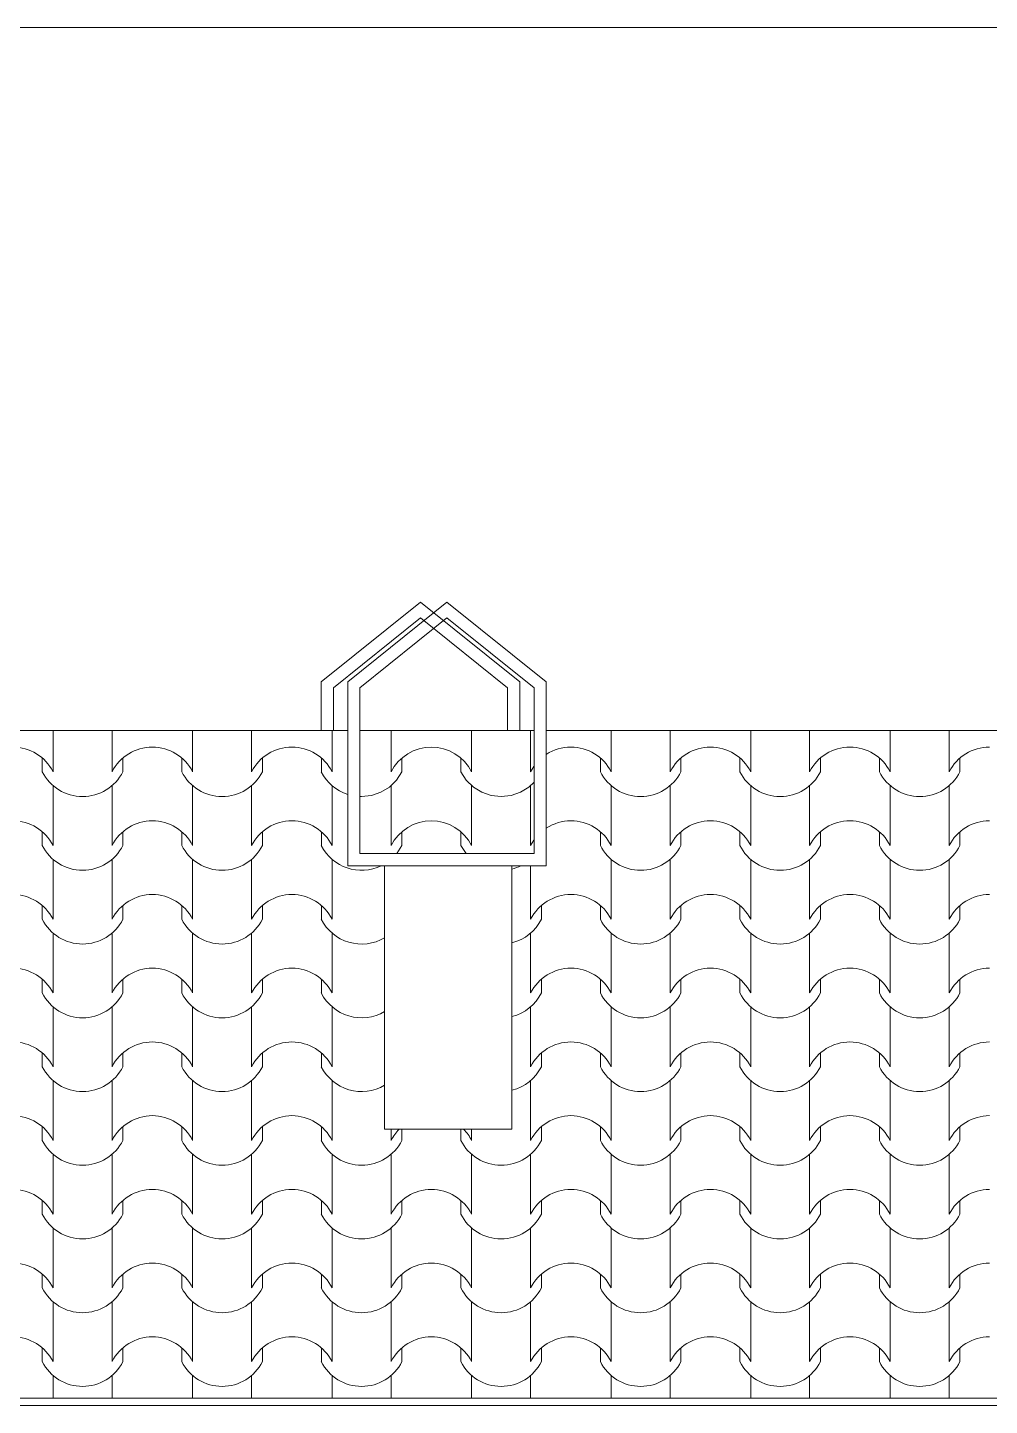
# Model space of a CAD drawing. Header units: millimetres. Extents: x 2791058 to 2855058, y -67651 to -18651.
# Drawn here: x 2823180 to 2827102, y -24270 to -18651 of the extents above; entities that cross this region are included whole.
import ezdxf

# ---------------------------------------------------------------- set-up
doc = ezdxf.new("R2010")
doc.units = ezdxf.units.MM
doc.header["$MEASUREMENT"] = 0
doc.layers.add('Shell - Roof_Pen_No__21', color=7, linetype='Continuous', lineweight=0)
doc.layers.add('Structural - Bearing_Pen_No__1', color=7, linetype='Continuous', lineweight=0)
doc.layers.add('Structural - Bearing_Pen_No__62', color=7, linetype='Continuous', lineweight=0, true_color=0xaaaaaa)

# ---------------------------------------------------------------- blocks, each defined once
blk = doc.blocks.new('*X4', base_point=(2247653.8, -76425))
at = {"layer": 'Structural - Bearing_Pen_No__62', "color": 253, "linetype": 'Continuous', "lineweight": 0, "true_color": 0xaaaaaa}
for p, q in [((2823283.9, -21517.9), (2823283.9, -21564.4)), ((2823524.4, -21517.9), (2823524.4, -21564.4)), ((2823852.9, -21517.9), (2823852.9, -21564.4)), ((2824093.4, -21517.9), (2824093.4, -21564.4)), ((2824421.9, -21517.9), (2824421.9, -21564.4)), ((2825559.8, -21517.9), (2825559.8, -21564.4)), ((2825800.3, -21517.9), (2825800.3, -21564.4)), ((2826128.7, -21517.9), (2826128.7, -21564.4)), ((2826369.2, -21517.9), (2826369.2, -21564.4)), ((2826697.7, -21517.9), (2826697.7, -21564.4)), ((2826938.2, -21517.9), (2826938.2, -21564.4)), ((2823283.9, -21564.4), (2823283.9, -21686.3)), ((2823524.4, -21564.4), (2823524.4, -21686.3)), ((2823852.9, -21564.4), (2823852.9, -21686.3)), ((2824093.4, -21564.4), (2824093.4, -21686.3)), ((2824421.9, -21564.4), (2824421.9, -21686.3)), ((2825559.8, -21564.4), (2825559.8, -21686.3)), ((2825800.3, -21564.4), (2825800.3, -21686.3)), ((2826128.7, -21564.4), (2826128.7, -21686.3)), ((2826369.2, -21564.4), (2826369.2, -21686.3)), ((2826697.7, -21564.4), (2826697.7, -21686.3)), ((2826938.2, -21564.4), (2826938.2, -21686.3)), ((2823239.9, -21630.2), (2823239.9, -21686.3)), ((2823568.4, -21630.2), (2823568.4, -21686.3)), ((2823808.9, -21630.2), (2823808.9, -21686.3)), ((2824137.4, -21630.2), (2824137.4, -21686.3)), ((2824377.9, -21630.2), (2824377.9, -21686.3)), ((2825515.8, -21630.2), (2825515.8, -21686.3)), ((2825844.3, -21630.2), (2825844.3, -21686.3)), ((2826084.7, -21630.2), (2826084.7, -21686.3)), ((2826413.2, -21630.2), (2826413.2, -21686.3)), ((2826653.7, -21630.2), (2826653.7, -21686.3)), ((2826982.2, -21630.2), (2826982.2, -21686.3)), ((2823283.9, -21743.1), (2823283.9, -21865)), ((2823524.4, -21743.1), (2823524.4, -21865)), ((2823852.9, -21743.1), (2823852.9, -21865)), ((2824093.4, -21743.1), (2824093.4, -21865)), ((2824421.9, -21743.1), (2824421.9, -21865)), ((2825559.8, -21743.1), (2825559.8, -21865)), ((2825800.3, -21743.1), (2825800.3, -21865)), ((2826128.7, -21743.1), (2826128.7, -21865)), ((2826369.2, -21743.1), (2826369.2, -21865)), ((2826697.7, -21743.1), (2826697.7, -21865)), ((2826938.2, -21743.1), (2826938.2, -21865)), ((2823283.9, -21865), (2823283.9, -21987)), ((2823524.4, -21865), (2823524.4, -21987)), ((2823852.9, -21865), (2823852.9, -21987)), ((2824093.4, -21865), (2824093.4, -21987)), ((2824421.9, -21865), (2824421.9, -21987)), ((2825559.8, -21865), (2825559.8, -21987)), ((2825800.3, -21865), (2825800.3, -21987)), ((2826128.7, -21865), (2826128.7, -21987)), ((2826369.2, -21865), (2826369.2, -21987)), ((2826697.7, -21865), (2826697.7, -21987)), ((2826938.2, -21865), (2826938.2, -21987)), ((2823239.9, -21930.9), (2823239.9, -21987)), ((2823568.4, -21930.9), (2823568.4, -21987)), ((2823808.9, -21930.9), (2823808.9, -21987)), ((2824137.4, -21930.9), (2824137.4, -21987)), ((2824377.9, -21930.9), (2824377.9, -21987)), ((2825515.8, -21930.9), (2825515.8, -21987)), ((2825844.3, -21930.9), (2825844.3, -21987)), ((2826084.7, -21930.9), (2826084.7, -21987)), ((2826413.2, -21930.9), (2826413.2, -21987)), ((2826653.7, -21930.9), (2826653.7, -21987)), ((2826982.2, -21930.9), (2826982.2, -21987)), ((2823283.9, -22043.8), (2823283.9, -22165.7)), ((2823524.4, -22043.8), (2823524.4, -22165.7)), ((2823852.9, -22043.8), (2823852.9, -22165.7)), ((2824093.4, -22043.8), (2824093.4, -22165.7)), ((2824421.9, -22043.8), (2824421.9, -22165.7)), ((2825231.3, -22069.7), (2825231.3, -22165.7)), ((2825559.8, -22043.8), (2825559.8, -22165.7)), ((2825800.3, -22043.8), (2825800.3, -22165.7)), ((2826128.7, -22043.8), (2826128.7, -22165.7)), ((2826369.2, -22043.8), (2826369.2, -22165.7)), ((2826697.7, -22043.8), (2826697.7, -22165.7)), ((2826938.2, -22043.8), (2826938.2, -22165.7)), ((2823283.9, -22165.7), (2823283.9, -22287.6)), ((2823524.4, -22165.7), (2823524.4, -22287.6)), ((2823852.9, -22165.7), (2823852.9, -22287.6)), ((2824093.4, -22165.7), (2824093.4, -22287.6)), ((2824421.9, -22165.7), (2824421.9, -22287.6)), ((2825231.3, -22165.7), (2825231.3, -22287.6)), ((2825559.8, -22165.7), (2825559.8, -22287.6)), ((2825800.3, -22165.7), (2825800.3, -22287.6)), ((2826128.7, -22165.7), (2826128.7, -22287.6)), ((2826369.2, -22165.7), (2826369.2, -22287.6)), ((2826697.7, -22165.7), (2826697.7, -22287.6)), ((2826938.2, -22165.7), (2826938.2, -22287.6)), ((2823239.9, -22231.6), (2823239.9, -22287.6)), ((2823568.4, -22231.6), (2823568.4, -22287.6)), ((2823808.9, -22231.6), (2823808.9, -22287.6)), ((2824137.4, -22231.6), (2824137.4, -22287.6)), ((2824377.9, -22231.6), (2824377.9, -22287.6)), ((2825275.3, -22231.6), (2825275.3, -22287.6)), ((2825515.8, -22231.6), (2825515.8, -22287.6)), ((2825844.3, -22231.6), (2825844.3, -22287.6)), ((2826084.7, -22231.6), (2826084.7, -22287.6)), ((2826413.2, -22231.6), (2826413.2, -22287.6)), ((2826653.7, -22231.6), (2826653.7, -22287.6)), ((2826982.2, -22231.6), (2826982.2, -22287.6)), ((2823283.9, -22344.4), (2823283.9, -22466.4)), ((2823524.4, -22344.4), (2823524.4, -22466.4)), ((2823852.9, -22344.4), (2823852.9, -22466.4)), ((2824093.4, -22344.4), (2824093.4, -22466.4)), ((2824421.9, -22344.4), (2824421.9, -22466.4)), ((2825231.3, -22344.4), (2825231.3, -22466.4)), ((2825559.8, -22344.4), (2825559.8, -22466.4)), ((2825800.3, -22344.4), (2825800.3, -22466.4)), ((2826128.7, -22344.4), (2826128.7, -22466.4)), ((2826369.2, -22344.4), (2826369.2, -22466.4)), ((2826697.7, -22344.4), (2826697.7, -22466.4)), ((2826938.2, -22344.4), (2826938.2, -22466.4)), ((2823283.9, -22466.4), (2823283.9, -22588.3)), ((2823524.4, -22466.4), (2823524.4, -22588.3)), ((2823852.9, -22466.4), (2823852.9, -22588.3)), ((2824093.4, -22466.4), (2824093.4, -22588.3)), ((2824421.9, -22466.4), (2824421.9, -22588.3)), ((2825231.3, -22466.4), (2825231.3, -22588.3)), ((2825559.8, -22466.4), (2825559.8, -22588.3)), ((2825800.3, -22466.4), (2825800.3, -22588.3)), ((2826128.7, -22466.4), (2826128.7, -22588.3)), ((2826369.2, -22466.4), (2826369.2, -22588.3)), ((2826697.7, -22466.4), (2826697.7, -22588.3)), ((2826938.2, -22466.4), (2826938.2, -22588.3)), ((2823239.9, -22532.3), (2823239.9, -22588.3)), ((2823568.4, -22532.3), (2823568.4, -22588.3)), ((2823808.9, -22532.3), (2823808.9, -22588.3)), ((2824137.4, -22532.3), (2824137.4, -22588.3)), ((2824377.9, -22532.3), (2824377.9, -22588.3)), ((2825275.3, -22532.3), (2825275.3, -22588.3)), ((2825515.8, -22532.3), (2825515.8, -22588.3)), ((2825844.3, -22532.3), (2825844.3, -22588.3)), ((2826084.7, -22532.3), (2826084.7, -22588.3)), ((2826413.2, -22532.3), (2826413.2, -22588.3)), ((2826653.7, -22532.3), (2826653.7, -22588.3)), ((2826982.2, -22532.3), (2826982.2, -22588.3)), ((2823283.9, -22645.1), (2823283.9, -22767)), ((2823524.4, -22645.1), (2823524.4, -22767)), ((2823852.9, -22645.1), (2823852.9, -22767)), ((2824093.4, -22645.1), (2824093.4, -22767)), ((2824421.9, -22645.1), (2824421.9, -22767)), ((2825231.3, -22645.1), (2825231.3, -22767)), ((2825559.8, -22645.1), (2825559.8, -22767)), ((2825800.3, -22645.1), (2825800.3, -22767)), ((2826128.7, -22645.1), (2826128.7, -22767)), ((2826369.2, -22645.1), (2826369.2, -22767)), ((2826697.7, -22645.1), (2826697.7, -22767)), ((2826938.2, -22645.1), (2826938.2, -22767)), ((2823283.9, -22767), (2823283.9, -22889)), ((2823524.4, -22767), (2823524.4, -22889)), ((2823852.9, -22767), (2823852.9, -22889)), ((2824093.4, -22767), (2824093.4, -22889)), ((2824421.9, -22767), (2824421.9, -22889)), ((2825231.3, -22767), (2825231.3, -22889)), ((2825559.8, -22767), (2825559.8, -22889)), ((2825800.3, -22767), (2825800.3, -22889)), ((2826128.7, -22767), (2826128.7, -22889)), ((2826369.2, -22767), (2826369.2, -22889)), ((2826697.7, -22767), (2826697.7, -22889)), ((2826938.2, -22767), (2826938.2, -22889)), ((2823239.9, -22832.9), (2823239.9, -22889)), ((2823568.4, -22832.9), (2823568.4, -22889)), ((2823808.9, -22832.9), (2823808.9, -22889)), ((2824137.4, -22832.9), (2824137.4, -22889)), ((2824377.9, -22832.9), (2824377.9, -22889)), ((2825275.3, -22832.9), (2825275.3, -22889)), ((2825515.8, -22832.9), (2825515.8, -22889)), ((2825844.3, -22832.9), (2825844.3, -22889)), ((2826084.7, -22832.9), (2826084.7, -22889)), ((2826413.2, -22832.9), (2826413.2, -22889)), ((2826653.7, -22832.9), (2826653.7, -22889)), ((2826982.2, -22832.9), (2826982.2, -22889)), ((2823283.9, -22945.8), (2823283.9, -23067.7)), ((2823524.4, -22945.8), (2823524.4, -23067.7)), ((2823852.9, -22945.8), (2823852.9, -23067.7)), ((2824093.4, -22945.8), (2824093.4, -23067.7)), ((2824421.9, -22945.8), (2824421.9, -23067.7)), ((2825231.3, -22945.8), (2825231.3, -23067.7)), ((2825559.8, -22945.8), (2825559.8, -23067.7)), ((2825800.3, -22945.8), (2825800.3, -23067.7)), ((2826128.7, -22945.8), (2826128.7, -23067.7)), ((2826369.2, -22945.8), (2826369.2, -23067.7)), ((2826697.7, -22945.8), (2826697.7, -23067.7)), ((2826938.2, -22945.8), (2826938.2, -23067.7)), ((2823283.9, -23067.7), (2823283.9, -23189.7)), ((2823524.4, -23067.7), (2823524.4, -23189.7)), ((2823852.9, -23067.7), (2823852.9, -23189.7)), ((2824093.4, -23067.7), (2824093.4, -23189.7)), ((2824421.9, -23067.7), (2824421.9, -23189.7)), ((2825231.3, -23067.7), (2825231.3, -23189.7)), ((2825559.8, -23067.7), (2825559.8, -23189.7)), ((2825800.3, -23067.7), (2825800.3, -23189.7)), ((2826128.7, -23067.7), (2826128.7, -23189.7)), ((2826369.2, -23067.7), (2826369.2, -23189.7)), ((2826697.7, -23067.7), (2826697.7, -23189.7)), ((2826938.2, -23067.7), (2826938.2, -23189.7)), ((2823239.9, -23133.6), (2823239.9, -23189.7)), ((2823568.4, -23133.6), (2823568.4, -23189.7)), ((2823808.9, -23133.6), (2823808.9, -23189.7)), ((2824137.4, -23133.6), (2824137.4, -23189.7)), ((2824377.9, -23133.6), (2824377.9, -23189.7)), ((2824662.3, -23144.2), (2824662.3, -23189.7)), ((2824706.3, -23144.2), (2824706.3, -23189.7)), ((2824946.8, -23144.2), (2824946.8, -23189.7)), ((2824990.8, -23144.2), (2824990.8, -23189.7)), ((2825275.3, -23133.6), (2825275.3, -23189.7)), ((2825515.8, -23133.6), (2825515.8, -23189.7)), ((2825844.3, -23133.6), (2825844.3, -23189.7)), ((2826084.7, -23133.6), (2826084.7, -23189.7)), ((2826413.2, -23133.6), (2826413.2, -23189.7)), ((2826653.7, -23133.6), (2826653.7, -23189.7)), ((2826982.2, -23133.6), (2826982.2, -23189.7)), ((2823283.9, -23246.4), (2823283.9, -23368.4)), ((2823524.4, -23246.4), (2823524.4, -23368.4)), ((2823852.9, -23246.4), (2823852.9, -23368.4)), ((2824093.4, -23246.4), (2824093.4, -23368.4)), ((2824421.9, -23246.4), (2824421.9, -23368.4)), ((2824662.3, -23246.4), (2824662.3, -23368.4)), ((2824990.8, -23246.4), (2824990.8, -23368.4)), ((2825231.3, -23246.4), (2825231.3, -23368.4)), ((2825559.8, -23246.4), (2825559.8, -23368.4)), ((2825800.3, -23246.4), (2825800.3, -23368.4)), ((2826128.7, -23246.4), (2826128.7, -23368.4)), ((2826369.2, -23246.4), (2826369.2, -23368.4)), ((2826697.7, -23246.4), (2826697.7, -23368.4)), ((2826938.2, -23246.4), (2826938.2, -23368.4)), ((2823283.9, -23368.4), (2823283.9, -23490.3)), ((2823524.4, -23368.4), (2823524.4, -23490.3)), ((2823852.9, -23368.4), (2823852.9, -23490.3)), ((2824093.4, -23368.4), (2824093.4, -23490.3)), ((2824421.9, -23368.4), (2824421.9, -23490.3)), ((2824662.3, -23368.4), (2824662.3, -23490.3)), ((2824990.8, -23368.4), (2824990.8, -23490.3)), ((2825231.3, -23368.4), (2825231.3, -23490.3)), ((2825559.8, -23368.4), (2825559.8, -23490.3)), ((2825800.3, -23368.4), (2825800.3, -23490.3)), ((2826128.7, -23368.4), (2826128.7, -23490.3)), ((2826369.2, -23368.4), (2826369.2, -23490.3)), ((2826697.7, -23368.4), (2826697.7, -23490.3)), ((2826938.2, -23368.4), (2826938.2, -23490.3)), ((2823239.9, -23434.3), (2823239.9, -23490.3)), ((2823568.4, -23434.3), (2823568.4, -23490.3)), ((2823808.9, -23434.3), (2823808.9, -23490.3)), ((2824137.4, -23434.3), (2824137.4, -23490.3)), ((2824377.9, -23434.3), (2824377.9, -23490.3)), ((2824706.3, -23434.3), (2824706.3, -23490.3)), ((2824946.8, -23434.3), (2824946.8, -23490.3)), ((2825275.3, -23434.3), (2825275.3, -23490.3)), ((2825515.8, -23434.3), (2825515.8, -23490.3)), ((2825844.3, -23434.3), (2825844.3, -23490.3)), ((2826084.7, -23434.3), (2826084.7, -23490.3)), ((2826413.2, -23434.3), (2826413.2, -23490.3)), ((2826653.7, -23434.3), (2826653.7, -23490.3)), ((2826982.2, -23434.3), (2826982.2, -23490.3)), ((2823283.9, -23547.1), (2823283.9, -23669.1)), ((2823524.4, -23547.1), (2823524.4, -23669.1)), ((2823852.9, -23547.1), (2823852.9, -23669.1)), ((2824093.4, -23547.1), (2824093.4, -23669.1)), ((2824421.9, -23547.1), (2824421.9, -23669.1)), ((2824662.3, -23547.1), (2824662.3, -23669.1)), ((2824990.8, -23547.1), (2824990.8, -23669.1)), ((2825231.3, -23547.1), (2825231.3, -23669.1)), ((2825559.8, -23547.1), (2825559.8, -23669.1)), ((2825800.3, -23547.1), (2825800.3, -23669.1)), ((2826128.7, -23547.1), (2826128.7, -23669.1)), ((2826369.2, -23547.1), (2826369.2, -23669.1)), ((2826697.7, -23547.1), (2826697.7, -23669.1)), ((2826938.2, -23547.1), (2826938.2, -23669.1)), ((2823283.9, -23669.1), (2823283.9, -23791)), ((2823524.4, -23669.1), (2823524.4, -23791)), ((2823852.9, -23669.1), (2823852.9, -23791)), ((2824093.4, -23669.1), (2824093.4, -23791)), ((2824421.9, -23669.1), (2824421.9, -23791)), ((2824662.3, -23669.1), (2824662.3, -23791)), ((2824990.8, -23669.1), (2824990.8, -23791)), ((2825231.3, -23669.1), (2825231.3, -23791)), ((2825559.8, -23669.1), (2825559.8, -23791)), ((2825800.3, -23669.1), (2825800.3, -23791)), ((2826128.7, -23669.1), (2826128.7, -23791)), ((2826369.2, -23669.1), (2826369.2, -23791)), ((2826697.7, -23669.1), (2826697.7, -23791)), ((2826938.2, -23669.1), (2826938.2, -23791)), ((2823239.9, -23734.9), (2823239.9, -23791)), ((2823568.4, -23734.9), (2823568.4, -23791)), ((2823808.9, -23734.9), (2823808.9, -23791)), ((2824137.4, -23734.9), (2824137.4, -23791)), ((2824377.9, -23734.9), (2824377.9, -23791)), ((2824706.3, -23734.9), (2824706.3, -23791)), ((2824946.8, -23734.9), (2824946.8, -23791)), ((2825275.3, -23734.9), (2825275.3, -23791)), ((2825515.8, -23734.9), (2825515.8, -23791)), ((2825844.3, -23734.9), (2825844.3, -23791)), ((2826084.7, -23734.9), (2826084.7, -23791)), ((2826413.2, -23734.9), (2826413.2, -23791)), ((2826653.7, -23734.9), (2826653.7, -23791)), ((2826982.2, -23734.9), (2826982.2, -23791)), ((2823283.9, -23847.8), (2823283.9, -23969.7)), ((2823524.4, -23847.8), (2823524.4, -23969.7)), ((2823852.9, -23847.8), (2823852.9, -23969.7)), ((2824093.4, -23847.8), (2824093.4, -23969.7)), ((2824421.9, -23847.8), (2824421.9, -23969.7)), ((2824662.3, -23847.8), (2824662.3, -23969.7)), ((2824990.8, -23847.8), (2824990.8, -23969.7)), ((2825231.3, -23847.8), (2825231.3, -23969.7)), ((2825559.8, -23847.8), (2825559.8, -23969.7)), ((2825800.3, -23847.8), (2825800.3, -23969.7)), ((2826128.7, -23847.8), (2826128.7, -23969.7)), ((2826369.2, -23847.8), (2826369.2, -23969.7)), ((2826697.7, -23847.8), (2826697.7, -23969.7)), ((2826938.2, -23847.8), (2826938.2, -23969.7)), ((2823283.9, -23969.7), (2823283.9, -24091.7)), ((2823524.4, -23969.7), (2823524.4, -24091.7)), ((2823852.9, -23969.7), (2823852.9, -24091.7)), ((2824093.4, -23969.7), (2824093.4, -24091.7)), ((2824421.9, -23969.7), (2824421.9, -24091.7)), ((2824662.3, -23969.7), (2824662.3, -24091.7)), ((2824990.8, -23969.7), (2824990.8, -24091.7)), ((2825231.3, -23969.7), (2825231.3, -24091.7)), ((2825559.8, -23969.7), (2825559.8, -24091.7)), ((2825800.3, -23969.7), (2825800.3, -24091.7)), ((2826128.7, -23969.7), (2826128.7, -24091.7)), ((2826369.2, -23969.7), (2826369.2, -24091.7)), ((2826697.7, -23969.7), (2826697.7, -24091.7)), ((2826938.2, -23969.7), (2826938.2, -24091.7)), ((2823239.9, -24035.6), (2823239.9, -24091.7)), ((2823568.4, -24035.6), (2823568.4, -24091.7)), ((2823808.9, -24035.6), (2823808.9, -24091.7)), ((2824137.4, -24035.6), (2824137.4, -24091.7)), ((2824377.9, -24035.6), (2824377.9, -24091.7)), ((2824706.3, -24035.6), (2824706.3, -24091.7)), ((2824946.8, -24035.6), (2824946.8, -24091.7)), ((2825275.3, -24035.6), (2825275.3, -24091.7)), ((2825515.8, -24035.6), (2825515.8, -24091.7)), ((2825844.3, -24035.6), (2825844.3, -24091.7)), ((2826084.7, -24035.6), (2826084.7, -24091.7)), ((2826413.2, -24035.6), (2826413.2, -24091.7)), ((2826653.7, -24035.6), (2826653.7, -24091.7)), ((2826982.2, -24035.6), (2826982.2, -24091.7)), ((2823283.9, -24148.5), (2823283.9, -24240.4)), ((2823524.4, -24148.5), (2823524.4, -24240.4)), ((2823852.9, -24148.5), (2823852.9, -24240.4)), ((2824093.4, -24148.5), (2824093.4, -24240.4)), ((2824421.9, -24148.5), (2824421.9, -24240.4)), ((2824662.3, -24148.5), (2824662.3, -24240.4)), ((2824990.8, -24148.5), (2824990.8, -24240.4)), ((2825231.3, -24148.5), (2825231.3, -24240.4)), ((2825559.8, -24148.5), (2825559.8, -24240.4)), ((2825800.3, -24148.5), (2825800.3, -24240.4)), ((2826128.7, -24148.5), (2826128.7, -24240.4)), ((2826369.2, -24148.5), (2826369.2, -24240.4)), ((2826697.7, -24148.5), (2826697.7, -24240.4)), ((2826938.2, -24148.5), (2826938.2, -24240.4))]:
    blk.add_line(p, q, dxfattribs=at)
for centre, radius, start, end in [((2823119.1, -21770.2), 184.9, 26.9885, 89.8295), ((2823689.2, -21770.2), 184.9, 90.1705, 153.0115), ((2823688.1, -21770.2), 184.9, 26.9885, 89.8295), ((2824258.2, -21770.2), 184.9, 90.1705, 153.0115), ((2824257.1, -21770.2), 184.9, 26.9885, 89.8295), ((2825396.1, -21770.2), 184.9, 90.1705, 123.0252), ((2825395, -21770.2), 184.9, 26.9885, 89.8295), ((2825965, -21770.2), 184.9, 90.1705, 153.0115), ((2825963.9, -21770.2), 184.9, 26.9885, 89.8295), ((2826534, -21770.2), 184.9, 90.1705, 153.0115), ((2826532.9, -21770.2), 184.9, 26.9885, 89.8295), ((2827103, -21770.2), 184.9, 90.1705, 153.0115), ((2823404.2, -21603.7), 183.9, 206.7044, 333.2956), ((2823973.1, -21603.7), 183.9, 206.7044, 333.2956), ((2824542.1, -21603.7), 183.9, 206.7044, 252.0045), ((2825680, -21603.7), 183.9, 206.7044, 333.2956), ((2826249, -21603.7), 183.9, 206.7044, 333.2956), ((2826817.9, -21603.7), 183.9, 206.7044, 333.2956), ((2823119.1, -22070.9), 184.9, 26.9885, 89.8295), ((2823689.2, -22070.9), 184.9, 90.1705, 153.0115), ((2823688.1, -22070.9), 184.9, 26.9885, 89.8295), ((2824258.2, -22070.9), 184.9, 90.1705, 153.0115), ((2824257.1, -22070.9), 184.9, 26.9885, 89.8295), ((2825396.1, -22070.9), 184.9, 90.1705, 123.0252), ((2825395, -22070.9), 184.9, 26.9885, 89.8295), ((2825965, -22070.9), 184.9, 90.1705, 153.0115), ((2825963.9, -22070.9), 184.9, 26.9885, 89.8295), ((2826534, -22070.9), 184.9, 90.1705, 153.0115), ((2826532.9, -22070.9), 184.9, 26.9885, 89.8295), ((2827103, -22070.9), 184.9, 90.1705, 153.0115), ((2823404.2, -21904.3), 183.9, 206.7044, 333.2956), ((2823973.1, -21904.3), 183.9, 206.7044, 333.2956), ((2824542.1, -21904.3), 183.9, 206.7044, 295.9223), ((2825680, -21904.3), 183.9, 206.7044, 333.2956), ((2826249, -21904.3), 183.9, 206.7044, 333.2956), ((2826817.9, -21904.3), 183.9, 206.7044, 333.2956), ((2825111.1, -21904.3), 183.9, 283.9232, 295.9223), ((2823119.1, -22371.6), 184.9, 26.9885, 89.8295), ((2823689.2, -22371.6), 184.9, 90.1705, 153.0115), ((2823688.1, -22371.6), 184.9, 26.9885, 89.8295), ((2824258.2, -22371.6), 184.9, 90.1705, 153.0115), ((2824257.1, -22371.6), 184.9, 26.9885, 89.8295), ((2825396.1, -22371.6), 184.9, 90.1705, 153.0115), ((2825395, -22371.6), 184.9, 26.9885, 89.8295), ((2825965, -22371.6), 184.9, 90.1705, 153.0115), ((2825963.9, -22371.6), 184.9, 26.9885, 89.8295), ((2826534, -22371.6), 184.9, 90.1705, 153.0115), ((2826532.9, -22371.6), 184.9, 26.9885, 89.8295), ((2827103, -22371.6), 184.9, 90.1705, 153.0115), ((2823404.2, -22205), 183.9, 206.7044, 333.2956), ((2823973.1, -22205), 183.9, 206.7044, 333.2956), ((2824542.1, -22205), 183.9, 206.7044, 300.4587), ((2825111.1, -22205), 183.9, 283.9232, 333.2956), ((2825680, -22205), 183.9, 206.7044, 333.2956), ((2826249, -22205), 183.9, 206.7044, 333.2956), ((2826817.9, -22205), 183.9, 206.7044, 333.2956), ((2823119.1, -22672.2), 184.9, 26.9885, 89.8295), ((2823689.2, -22672.2), 184.9, 90.1705, 153.0115), ((2823688.1, -22672.2), 184.9, 26.9885, 89.8295), ((2824258.2, -22672.2), 184.9, 90.1705, 153.0115), ((2824257.1, -22672.2), 184.9, 26.9885, 89.8295), ((2825396.1, -22672.2), 184.9, 90.1705, 153.0115), ((2825395, -22672.2), 184.9, 26.9885, 89.8295), ((2825965, -22672.2), 184.9, 90.1705, 153.0115), ((2825963.9, -22672.2), 184.9, 26.9885, 89.8295), ((2826534, -22672.2), 184.9, 90.1705, 153.0115), ((2826532.9, -22672.2), 184.9, 26.9885, 89.8295), ((2827103, -22672.2), 184.9, 90.1705, 153.0115), ((2823404.2, -22505.7), 183.9, 206.7044, 333.2956), ((2823973.1, -22505.7), 183.9, 206.7044, 333.2956), ((2824542.1, -22505.7), 183.9, 206.7044, 300.4587), ((2825111.1, -22505.7), 183.9, 283.9232, 333.2956), ((2825680, -22505.7), 183.9, 206.7044, 333.2956), ((2826249, -22505.7), 183.9, 206.7044, 333.2956), ((2826817.9, -22505.7), 183.9, 206.7044, 333.2956), ((2823119.1, -22972.9), 184.9, 26.9885, 89.8295), ((2823689.2, -22972.9), 184.9, 90.1705, 153.0115), ((2823688.1, -22972.9), 184.9, 26.9885, 89.8295), ((2824258.2, -22972.9), 184.9, 90.1705, 153.0115), ((2824257.1, -22972.9), 184.9, 26.9885, 89.8295), ((2825396.1, -22972.9), 184.9, 90.1705, 153.0115), ((2825395, -22972.9), 184.9, 26.9885, 89.8295), ((2825965, -22972.9), 184.9, 90.1705, 153.0115), ((2825963.9, -22972.9), 184.9, 26.9885, 89.8295), ((2826534, -22972.9), 184.9, 90.1705, 153.0115), ((2826532.9, -22972.9), 184.9, 26.9885, 89.8295), ((2827103, -22972.9), 184.9, 90.1705, 153.0115), ((2823404.2, -22806.4), 183.9, 206.7044, 333.2956), ((2823973.1, -22806.4), 183.9, 206.7044, 333.2956), ((2824542.1, -22806.4), 183.9, 206.7044, 300.4587), ((2825111.1, -22806.4), 183.9, 283.9232, 333.2956), ((2825680, -22806.4), 183.9, 206.7044, 333.2956), ((2826249, -22806.4), 183.9, 206.7044, 333.2956), ((2826817.9, -22806.4), 183.9, 206.7044, 333.2956), ((2823119.1, -23273.6), 184.9, 26.9885, 89.8295), ((2823689.2, -23273.6), 184.9, 90.1705, 153.0115), ((2823688.1, -23273.6), 184.9, 26.9885, 89.8295), ((2824258.2, -23273.6), 184.9, 90.1705, 153.0115), ((2824257.1, -23273.6), 184.9, 26.9885, 89.8295), ((2825396.1, -23273.6), 184.9, 90.1705, 153.0115), ((2825395, -23273.6), 184.9, 26.9885, 89.8295), ((2825965, -23273.6), 184.9, 90.1705, 153.0115), ((2825963.9, -23273.6), 184.9, 26.9885, 89.8295), ((2826534, -23273.6), 184.9, 90.1705, 153.0115), ((2826532.9, -23273.6), 184.9, 26.9885, 89.8295), ((2827103, -23273.6), 184.9, 90.1705, 153.0115), ((2824827.1, -23273.6), 184.9, 135.595, 153.0115), ((2824826, -23273.6), 184.9, 26.9885, 44.405), ((2823404.2, -23107), 183.9, 206.7044, 333.2956), ((2823973.1, -23107), 183.9, 206.7044, 333.2956), ((2824542.1, -23107), 183.9, 206.7044, 333.2956), ((2825111.1, -23107), 183.9, 206.7044, 333.2956), ((2825680, -23107), 183.9, 206.7044, 333.2956), ((2826249, -23107), 183.9, 206.7044, 333.2956), ((2826817.9, -23107), 183.9, 206.7044, 333.2956), ((2823119.1, -23574.3), 184.9, 26.9885, 89.8295), ((2823689.2, -23574.3), 184.9, 90.1705, 153.0115), ((2823688.1, -23574.3), 184.9, 26.9885, 89.8295), ((2824258.2, -23574.3), 184.9, 90.1705, 153.0115), ((2824257.1, -23574.3), 184.9, 26.9885, 89.8295), ((2824827.1, -23574.3), 184.9, 90.1705, 153.0115), ((2824826, -23574.3), 184.9, 26.9885, 89.8295), ((2825396.1, -23574.3), 184.9, 90.1705, 153.0115), ((2825395, -23574.3), 184.9, 26.9885, 89.8295), ((2825965, -23574.3), 184.9, 90.1705, 153.0115), ((2825963.9, -23574.3), 184.9, 26.9885, 89.8295), ((2826534, -23574.3), 184.9, 90.1705, 153.0115), ((2826532.9, -23574.3), 184.9, 26.9885, 89.8295), ((2827103, -23574.3), 184.9, 90.1705, 153.0115), ((2823404.2, -23407.7), 183.9, 206.7044, 333.2956), ((2823973.1, -23407.7), 183.9, 206.7044, 333.2956), ((2824542.1, -23407.7), 183.9, 206.7044, 333.2956), ((2825111.1, -23407.7), 183.9, 206.7044, 333.2956), ((2825680, -23407.7), 183.9, 206.7044, 333.2956), ((2826249, -23407.7), 183.9, 206.7044, 333.2956), ((2826817.9, -23407.7), 183.9, 206.7044, 333.2956), ((2823119.1, -23874.9), 184.9, 26.9885, 89.8295), ((2823689.2, -23874.9), 184.9, 90.1705, 153.0115), ((2823688.1, -23874.9), 184.9, 26.9885, 89.8295), ((2824258.2, -23874.9), 184.9, 90.1705, 153.0115), ((2824257.1, -23874.9), 184.9, 26.9885, 89.8295), ((2824827.1, -23874.9), 184.9, 90.1705, 153.0115), ((2824826, -23874.9), 184.9, 26.9885, 89.8295), ((2825396.1, -23874.9), 184.9, 90.1705, 153.0115), ((2825395, -23874.9), 184.9, 26.9885, 89.8295), ((2825965, -23874.9), 184.9, 90.1705, 153.0115), ((2825963.9, -23874.9), 184.9, 26.9885, 89.8295), ((2826534, -23874.9), 184.9, 90.1705, 153.0115), ((2826532.9, -23874.9), 184.9, 26.9885, 89.8295), ((2827103, -23874.9), 184.9, 90.1705, 153.0115), ((2823404.2, -23708.4), 183.9, 206.7044, 333.2956), ((2823973.1, -23708.4), 183.9, 206.7044, 333.2956), ((2824542.1, -23708.4), 183.9, 206.7044, 333.2956), ((2825111.1, -23708.4), 183.9, 206.7044, 333.2956), ((2825680, -23708.4), 183.9, 206.7044, 333.2956), ((2826249, -23708.4), 183.9, 206.7044, 333.2956), ((2826817.9, -23708.4), 183.9, 206.7044, 333.2956), ((2823119.1, -24175.6), 184.9, 26.9885, 89.8295), ((2823689.2, -24175.6), 184.9, 90.1705, 153.0115), ((2823688.1, -24175.6), 184.9, 26.9885, 89.8295), ((2824258.2, -24175.6), 184.9, 90.1705, 153.0115), ((2824257.1, -24175.6), 184.9, 26.9885, 89.8295), ((2824827.1, -24175.6), 184.9, 90.1705, 153.0115), ((2824826, -24175.6), 184.9, 26.9885, 89.8295), ((2825396.1, -24175.6), 184.9, 90.1705, 153.0115), ((2825395, -24175.6), 184.9, 26.9885, 89.8295), ((2825965, -24175.6), 184.9, 90.1705, 153.0115), ((2825963.9, -24175.6), 184.9, 26.9885, 89.8295), ((2826534, -24175.6), 184.9, 90.1705, 153.0115), ((2826532.9, -24175.6), 184.9, 26.9885, 89.8295), ((2827103, -24175.6), 184.9, 90.1705, 153.0115), ((2823404.2, -24009), 183.9, 206.7044, 333.2956), ((2823973.1, -24009), 183.9, 206.7044, 333.2956), ((2824542.1, -24009), 183.9, 206.7044, 333.2956), ((2825111.1, -24009), 183.9, 206.7044, 333.2956), ((2825680, -24009), 183.9, 206.7044, 333.2956), ((2826249, -24009), 183.9, 206.7044, 333.2956), ((2826817.9, -24009), 183.9, 206.7044, 333.2956)]:
    blk.add_arc(centre, radius, start, end, dxfattribs=at)
blk = doc.blocks.new('Fill_2', base_point=(2247653.8, -74425))
at = {"layer": 'Structural - Bearing_Pen_No__1', "color": 7, "linetype": 'Continuous', "lineweight": 0}
for p, q in [((2824485.3, -21517.9), (2818494.8, -21517.9)), ((2824485.3, -22069.7), (2824485.3, -21517.9)), ((2834437, -21517.9), (2825295.3, -21517.9)), ((2825295.3, -21517.9), (2825295.3, -22069.7)), ((2824635.3, -22069.7), (2824485.3, -22069.7)), ((2824635.3, -23144.2), (2824635.3, -22069.7)), ((2825295.3, -22069.7), (2825155.3, -22069.7)), ((2825155.3, -22069.7), (2825155.3, -23144.2)), ((2825145.3, -23144.2), (2824635.3, -23144.2)), ((2825155.3, -23144.2), (2825145.3, -23144.2)), ((2818494.8, -24240.4), (2834437, -24240.4))]:
    blk.add_line(p, q, dxfattribs=at)
at = {"layer": 'Structural - Bearing_Pen_No__62', "color": 253, "linetype": 'Continuous', "lineweight": 0, "true_color": 0xaaaaaa}
blk.add_blockref('*X4', (2247653.8, -76425), dxfattribs=at)
blk = doc.blocks.new('*X6', base_point=(2247653.8, -76425))
at = {"layer": 'Structural - Bearing_Pen_No__62', "color": 253, "linetype": 'Continuous', "lineweight": 0, "true_color": 0xaaaaaa}
for p, q in [((2824662.3, -21517.9), (2824662.3, -21564.4)), ((2824990.8, -21517.9), (2824990.8, -21564.4)), ((2825231.3, -21517.9), (2825231.3, -21564.4)), ((2824662.3, -21564.4), (2824662.3, -21686.3)), ((2824990.8, -21564.4), (2824990.8, -21686.3)), ((2825231.3, -21564.4), (2825231.3, -21686.3)), ((2824709.6, -21627.4), (2824691.2, -21644.8)), ((2824706.3, -21630.2), (2824706.3, -21686.3)), ((2824730.2, -21612.7), (2824709.6, -21627.4)), ((2824752.7, -21600.9), (2824730.2, -21612.7)), ((2824776.5, -21592.3), (2824752.7, -21600.9)), ((2824801.3, -21587.1), (2824776.5, -21592.3)), ((2824826.6, -21585.3), (2824801.3, -21587.1)), ((2824851.8, -21587.1), (2824826.6, -21585.3)), ((2824876.6, -21592.3), (2824851.8, -21587.1)), ((2824900.5, -21600.9), (2824876.6, -21592.3)), ((2824922.9, -21612.7), (2824900.5, -21600.9)), ((2824943.5, -21627.4), (2824922.9, -21612.7)), ((2824961.9, -21644.8), (2824943.5, -21627.4)), ((2824946.8, -21630.2), (2824946.8, -21686.3)), ((2824675.3, -21664.6), (2824662.3, -21686.3)), ((2824691.2, -21644.8), (2824675.3, -21664.6)), ((2824684.2, -21720.3), (2824706.3, -21686.3)), ((2824946.8, -21686.3), (2824968.9, -21720.3)), ((2824977.8, -21664.6), (2824961.9, -21644.8)), ((2824990.8, -21686.3), (2824977.8, -21664.6)), ((2825244.3, -21664.6), (2825231.3, -21686.3)), ((2825245.3, -21663.3), (2825244.3, -21664.6)), ((2824655.2, -21748.6), (2824684.2, -21720.3)), ((2824662.3, -21743.1), (2824662.3, -21865)), ((2824968.9, -21720.3), (2824997.9, -21748.6)), ((2824990.8, -21743.1), (2824990.8, -21865)), ((2825224.2, -21748.6), (2825245.3, -21728)), ((2825231.3, -21743.1), (2825231.3, -21865)), ((2824535.3, -21786.8), (2824542.1, -21787.5)), ((2824542.1, -21787.5), (2824582.4, -21783.1)), ((2824582.4, -21783.1), (2824620.7, -21769.9)), ((2824620.7, -21769.9), (2824655.2, -21748.6)), ((2824997.9, -21748.6), (2825032.4, -21769.9)), ((2825032.4, -21769.9), (2825070.8, -21783.1)), ((2825070.8, -21783.1), (2825111.1, -21787.5)), ((2825111.1, -21787.5), (2825151.3, -21783.1)), ((2825151.3, -21783.1), (2825189.7, -21769.9)), ((2825189.7, -21769.9), (2825224.2, -21748.6)), ((2824662.3, -21865), (2824662.3, -21987)), ((2824730.2, -21913.4), (2824709.6, -21928.1)), ((2824752.7, -21901.6), (2824730.2, -21913.4)), ((2824776.5, -21893), (2824752.7, -21901.6)), ((2824801.3, -21887.8), (2824776.5, -21893)), ((2824826.6, -21886), (2824801.3, -21887.8)), ((2824851.8, -21887.8), (2824826.6, -21886)), ((2824876.6, -21893), (2824851.8, -21887.8)), ((2824900.5, -21901.6), (2824876.6, -21893)), ((2824922.9, -21913.4), (2824900.5, -21901.6)), ((2824943.5, -21928.1), (2824922.9, -21913.4)), ((2824990.8, -21865), (2824990.8, -21987)), ((2825231.3, -21865), (2825231.3, -21987)), ((2824675.3, -21965.2), (2824662.3, -21987)), ((2824691.2, -21945.5), (2824675.3, -21965.2)), ((2824709.6, -21928.1), (2824691.2, -21945.5)), ((2824706.3, -21930.9), (2824706.3, -21987)), ((2824961.9, -21945.5), (2824943.5, -21928.1)), ((2824946.8, -21930.9), (2824946.8, -21987)), ((2824977.8, -21965.2), (2824961.9, -21945.5)), ((2824990.8, -21987), (2824977.8, -21965.2)), ((2825244.3, -21965.2), (2825231.3, -21987)), ((2825245.3, -21964), (2825244.3, -21965.2)), ((2824685.1, -22019.7), (2824706.3, -21987)), ((2824946.8, -21987), (2824968.1, -22019.7))]:
    blk.add_line(p, q, dxfattribs=at)
blk = doc.blocks.new('Fill_3', base_point=(2247653.8, -74425))
at = {"layer": 'Structural - Bearing_Pen_No__1', "color": 7, "linetype": 'Continuous', "lineweight": 0}
for p, q in [((2825245.3, -21517.9), (2824535.3, -21517.9)), ((2824535.3, -21517.9), (2824535.3, -22019.7)), ((2825245.3, -22019.7), (2825245.3, -21517.9)), ((2824535.3, -22019.7), (2825245.3, -22019.7))]:
    blk.add_line(p, q, dxfattribs=at)
at = {"layer": 'Structural - Bearing_Pen_No__62', "color": 253, "linetype": 'Continuous', "lineweight": 0, "true_color": 0xaaaaaa}
blk.add_blockref('*X6', (2247653.8, -76425), dxfattribs=at)

msp = doc.modelspace()

# ---------------------------------------------------------------- linework, layer by layer
at = {"layer": 'Shell - Roof_Pen_No__21', "color": 7, "linetype": 'Continuous', "lineweight": 0}
for p, q in [((2791057.579, -18651.285), (2855057.579, -18651.285)), ((2824781.976, -20995.225), (2824376.976, -21319.701)), ((2824890.295, -20995.225), (2824485.295, -21319.701)), ((2824781.976, -20995.225), (2825186.976, -21319.701)), ((2824890.295, -20995.225), (2825295.295, -21319.701)), ((2824781.976, -21058.906), (2824426.976, -21343.323)), ((2824890.295, -21058.906), (2824535.295, -21343.323)), ((2824781.976, -21058.906), (2825136.976, -21343.323)), ((2824890.295, -21058.906), (2825245.295, -21343.323)), ((2824376.976, -21517.948), (2824376.976, -21319.701)), ((2824426.976, -21517.948), (2824426.976, -21343.323)), ((2824485.295, -22069.701), (2824485.295, -21319.701)), ((2824535.295, -22019.701), (2824535.295, -21343.323)), ((2825136.976, -21517.948), (2825136.976, -21343.323)), ((2825186.976, -21517.948), (2825186.976, -21319.701)), ((2825245.295, -22019.701), (2825245.295, -21343.323)), ((2825295.295, -22069.701), (2825295.295, -21319.701)), ((2818555.295, -21517.948), (2824485.295, -21517.948)), ((2824485.295, -21517.948), (2819436.976, -21517.948)), ((2825245.295, -21517.948), (2824535.295, -21517.948)), ((2824535.295, -21517.948), (2825245.295, -21517.948)), ((2834786.976, -21517.948), (2825295.295, -21517.948)), ((2825295.295, -21517.948), (2833745.295, -21517.948)), ((2825245.295, -22019.701), (2824535.295, -22019.701)), ((2824635.295, -22069.701), (2824485.295, -22069.701)), ((2825145.295, -22069.701), (2824635.295, -22069.701)), ((2824635.295, -22069.701), (2824635.295, -23144.176)), ((2825145.295, -22069.701), (2825295.295, -22069.701)), ((2825155.295, -22069.701), (2825155.295, -23144.176)), ((2825145.295, -23144.176), (2824635.295, -23144.176)), ((2819136.976, -24240.404), (2834836.976, -24240.404)), ((2819136.976, -24270.404), (2834836.976, -24270.404))]:
    msp.add_line(p, q, dxfattribs=at)

# ---------------------------------------------------------------- block references
at = {"layer": 'Structural - Bearing_Pen_No__62', "color": 253, "linetype": 'Continuous', "lineweight": 0, "true_color": 0xaaaaaa}
for name in ['Fill_2', 'Fill_3']:
    msp.add_blockref(name, (2247653.822, -74424.967), dxfattribs=at)

doc.saveas('drawing.dxf')
